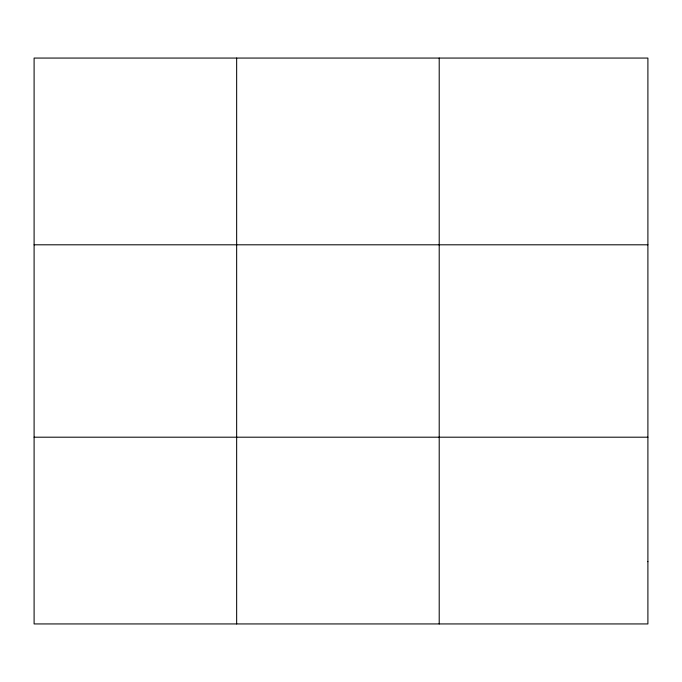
<?xml version="1.0" encoding="UTF-8"?>
<svg xmlns="http://www.w3.org/2000/svg" width="682" height="682" viewBox="0 0 682 682"><rect width="100%" height="100%" fill="white"/><g stroke="black" fill="none" stroke-linecap="round" stroke-linejoin="round"><path stroke-width="1.02" d="M236.654 58.064L236.654 623.936M439.208 58.064L439.208 623.936M34.1 244.804L647.9 244.804M34.1 437.196L647.9 437.196M647.9 561.687L647.9 623.936L34.1 623.936L34.1 58.064L647.9 58.064L647.9 561.687"/></g></svg>
